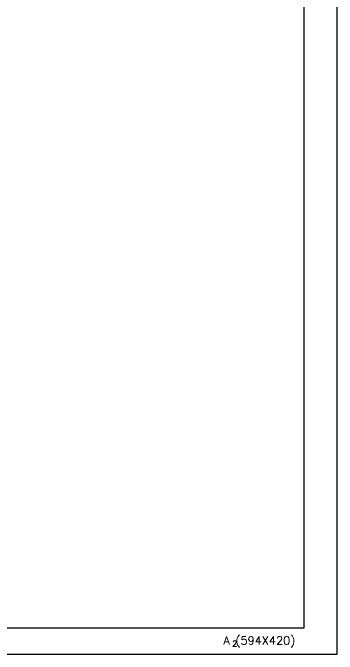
# Model space of a CAD drawing. Extents: x 16558 to 17152, y -14505 to -14085.
# Drawn here: x 17015.1 to 17151.9, y -14504.8 to -14234.1 of the extents above; entities that cross this region are included whole.
import ezdxf

# ---------------------------------------------------------------- set-up
doc = ezdxf.new("R2010")
doc.units = 0
doc.header["$LTSCALE"] = 7
doc.header["$MEASUREMENT"] = 0
doc.layers.get('0').update_dxf_attribs({"color": 2, "linetype": 'CONTINUOUS'})
doc.layers.add('TXT', color=4, linetype='CONTINUOUS')
doc.styles.add('GHS', font='ROMANS.shx', dxfattribs={"bigfont": 'GHS.shx'})

msp = doc.modelspace()

# ---------------------------------------------------------------- linework, layer by layer
at = {"linetype": 'Continuous'}
msp.add_lwpolyline([(16557.89, -14504.83), (17151.89, -14504.83), (17151.89, -14084.83), (16557.89, -14084.83)], close=True, dxfattribs=at)
at = {"layer": 'TXT', "color": 4}
msp.add_line((17137.89, -14103.83), (17137.89, -14493.83), dxfattribs=at)
at = {"layer": 'TXT', "color": 4, "linetype": 'Continuous'}
msp.add_line((17137.89, -14493.83), (16583.89, -14493.83), dxfattribs=at)

# ---------------------------------------------------------------- texts
at = {"color": 7, "style": 'GHS'}
for s, height, p in [('A (594X420)', 3.5, (17103.9, -14500.8)), ('2', 2.5, (17107.55, -14501.63))]:
    msp.add_text(s, height=height, dxfattribs=at).set_placement(p)

doc.saveas('drawing.dxf')
